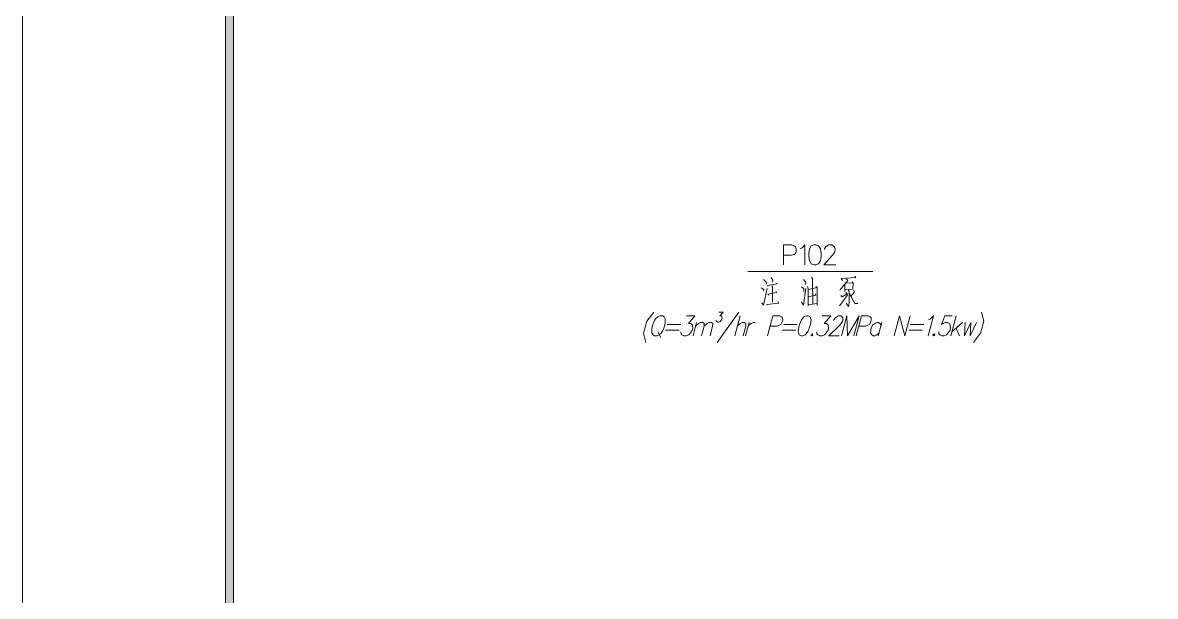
# Model space of a CAD drawing. Header units: millimetres. Extents: x 0 to 829, y 0 to 586.
# Drawn here: x 0 to 135, y 68.4 to 136.8 of the extents above; entities that cross this region are included whole.
import ezdxf

# ---------------------------------------------------------------- set-up
doc = ezdxf.new("R2010")
doc.units = ezdxf.units.MM

msp = doc.modelspace()

# ---------------------------------------------------------------- hatches: boundary and pattern name
h = msp.add_hatch(color=0)
h.dxf.hatch_style = 2
h.paths.add_polyline_path([(24.154694, 576.266028), (25.142472, 575.281778), (25.142472, 10.3505), (24.154694, 9.36625)])

# ---------------------------------------------------------------- linework, layer by layer
at = {"color": 0, "lineweight": 0}
for points in [[(0, 0), (0, 585.632278), (829.154778, 585.632278), (829.154778, 0)], [(24.154694, 576.266028), (25.142472, 575.281778), (25.142472, 10.3505), (24.154694, 9.36625)], [(93.673083, 108.937778), (93.673083, 109.272917), (93.750694, 109.837361), (93.987056, 110.176028), (94.304556, 110.288917), (94.540917, 110.288917), (94.854889, 110.176028), (95.09125, 109.837361), (95.172389, 109.272917), (95.172389, 108.937778), (95.09125, 108.373333), (94.854889, 108.034667), (94.540917, 107.921778), (94.304556, 107.921778), (93.987056, 108.034667), (93.750694, 108.373333)], [(94.540917, 105.342972), (94.671444, 105.2195)], [(74.9935, 100.365278), (75.145194, 100.929722), (75.303944, 101.268389), (75.430944, 101.490639), (75.692, 101.716417), (75.924833, 101.829306), (76.2635, 101.829306), (76.436361, 101.716417), (76.581, 101.490639), (76.588056, 101.268389), (76.563361, 100.929722), (76.411667, 100.365278), (76.252917, 100.026611), (76.125917, 99.800833), (75.864861, 99.575056), (75.632028, 99.465694), (75.293361, 99.465694), (75.1205, 99.575056), (74.975861, 99.800833), (74.968806, 100.026611)], [(92.498333, 100.478167), (92.590056, 100.816833), (92.808778, 101.37775), (93.101583, 101.716417), (93.401444, 101.829306), (93.606056, 101.829306), (93.845944, 101.716417), (93.958833, 101.37775), (93.874167, 100.816833), (93.782444, 100.478167), (93.563722, 99.913722), (93.270917, 99.575056), (92.971056, 99.465694), (92.769972, 99.465694), (92.526556, 99.575056), (92.417194, 99.913722)], [(93.94825, 99.575056), (93.965889, 99.493917), (94.018806, 99.462167), (94.089361, 99.493917), (94.149333, 99.575056), (94.131694, 99.659722), (94.078778, 99.691472), (94.01175, 99.659722)], [(108.482694, 99.575056), (108.500333, 99.493917), (108.55325, 99.462167), (108.623806, 99.493917), (108.687306, 99.575056), (108.669667, 99.659722), (108.61675, 99.691472), (108.546194, 99.659722)]]:
    msp.add_lwpolyline(points, close=True, dxfattribs=at)
for points in [[(90.674472, 107.921778), (90.674472, 110.288917), (91.623444, 110.288917), (91.937417, 110.176028), (92.096167, 110.063139), (92.173778, 109.837361), (92.173778, 109.498694), (92.096167, 109.272917), (91.937417, 109.163556), (91.623444, 109.050667), (90.674472, 109.050667)], [(92.6465, 109.837361), (92.882861, 109.95025), (93.200361, 110.288917), (93.200361, 107.921778)], [(95.563972, 109.724472), (95.563972, 109.837361), (95.722722, 110.063139), (96.040222, 110.288917), (96.431806, 110.288917), (96.749306, 110.063139), (96.826917, 109.837361), (96.826917, 109.611583), (96.749306, 109.385806), (96.512944, 109.050667), (95.486361, 107.921778), (96.908056, 107.921778)], [(86.419972, 107.135083), (101.303667, 107.135083)], [(88.300278, 106.182583), (88.624833, 105.808639), (88.603667, 105.621667)], [(88.822389, 105.374722), (88.780056, 105.434694), (89.930111, 105.653417), (89.845444, 105.745139)], [(89.408, 106.087333), (89.192806, 106.397778)], [(89.3445, 105.342972), (89.298639, 105.406472)], [(89.408, 106.087333), (89.3445, 105.840389)], [(89.3445, 105.342972), (89.3445, 103.448556)], [(93.041611, 106.150833), (93.345, 105.840389), (93.2815, 105.589917)], [(93.627222, 105.064278), (93.517861, 105.342972)], [(93.997639, 106.461278), (94.128167, 106.306056), (94.149333, 103.229833)], [(98.149833, 106.242556), (98.326222, 106.055583), (97.391361, 104.909056)], [(97.543056, 106.274306), (99.303417, 106.397778), (99.172889, 106.553)], [(97.543056, 106.274306), (97.715917, 106.055583)], [(97.998139, 104.722083), (97.976972, 105.561694)], [(98.933, 105.776889), (98.044, 105.716917)], [(98.844806, 105.872139), (98.933, 105.776889)], [(98.954167, 105.776889), (98.844806, 105.872139)], [(98.954167, 105.776889), (98.933, 105.000778)], [(88.321444, 104.940806), (88.060389, 105.156)], [(88.10625, 103.385056), (88.279111, 103.106361), (88.713028, 105.096028)], [(88.321444, 104.940806), (88.300278, 104.785583)], [(88.910583, 104.288167), (88.822389, 104.411639), (89.845444, 104.626833), (89.778417, 104.722083)], [(93.105111, 105.064278), (92.801722, 105.279472)], [(93.062778, 103.106361), (93.345, 105.096028)], [(93.105111, 105.064278), (93.083944, 104.722083)], [(94.540917, 104.288167), (93.606056, 104.101194)], [(94.671444, 105.2195), (94.671444, 103.074611), (94.671444, 103.325083), (93.627222, 103.138111)], [(93.627222, 105.064278), (93.627222, 103.014639)], [(94.671444, 105.2195), (93.648389, 104.969028)], [(94.540917, 104.288167), (94.473889, 104.443389)], [(97.652417, 104.101194), (98.259194, 104.443389), (98.1075, 104.626833), (98.280361, 104.348139), (97.867611, 103.6955), (97.324333, 103.014639)], [(97.652417, 104.101194), (97.497194, 104.256417)], [(98.019306, 104.969028), (98.954167, 105.032528)], [(98.499083, 104.753833), (98.477917, 103.385056), (98.432056, 102.951139), (98.149833, 103.356833)], [(98.499083, 104.753833), (98.389722, 104.940806)], [(99.042361, 104.877306), (99.105861, 104.658583), (98.738972, 104.161167), (98.52025, 104.443389), (99.151722, 103.325083), (99.518611, 103.325083)], [(88.670694, 103.169861), (90.081806, 103.356833), (89.997139, 103.540278)], [(88.670694, 103.169861), (88.691861, 103.106361)], [(93.062778, 103.106361), (92.822889, 103.480306)], [(75.236917, 102.280861), (74.39025, 101.190778), (74.005722, 99.765556), (74.270306, 98.675472)], [(79.103361, 101.829306), (80.119361, 101.829306), (79.336194, 100.929722), (79.604306, 100.929722), (79.777167, 100.816833), (79.815972, 100.703944), (79.861833, 100.365278), (79.801861, 100.1395), (79.576083, 99.800833), (79.378528, 99.575056), (79.078667, 99.465694), (78.807028, 99.465694), (78.567139, 99.575056), (78.461306, 99.687944), (78.45425, 99.913722)], [(82.976861, 102.280861), (83.484861, 102.280861), (83.093278, 101.829306), (83.227333, 101.829306), (83.315528, 101.772861), (83.333167, 101.716417), (83.354333, 101.547083), (83.326111, 101.434194), (83.213222, 101.268389), (83.114444, 101.1555), (82.96275, 101.099056), (82.828694, 101.099056), (82.70875, 101.1555), (82.655833, 101.211944), (82.652306, 101.324833)], [(82.754611, 98.675472), (85.344, 102.280861)], [(84.857167, 99.465694), (85.492167, 101.829306)], [(88.780056, 99.465694), (89.415056, 101.829306), (90.226444, 101.829306), (90.466333, 101.716417), (90.568639, 101.603528), (90.575694, 101.37775), (90.4875, 101.042611), (90.3605, 100.816833), (90.194694, 100.703944), (89.891306, 100.591056), (89.079917, 100.591056)], [(95.295861, 101.829306), (96.308333, 101.829306), (95.528694, 100.929722), (95.796806, 100.929722), (95.969667, 100.816833), (96.008472, 100.703944), (96.050806, 100.365278), (95.990833, 100.1395), (95.765056, 99.800833), (95.571028, 99.575056), (95.271167, 99.465694), (94.999528, 99.465694), (94.759639, 99.575056), (94.653806, 99.687944), (94.64675, 99.913722)], [(96.632889, 101.268389), (96.661111, 101.37775), (96.858667, 101.603528), (97.18675, 101.829306), (97.525417, 101.829306), (97.737083, 101.603528), (97.744139, 101.37775), (97.684167, 101.1555), (97.553639, 100.929722), (97.260833, 100.591056), (96.082556, 99.465694), (97.299639, 99.465694)], [(97.56775, 99.465694), (98.20275, 101.829306), (98.312111, 99.465694), (99.691472, 101.829306), (99.056472, 99.465694)], [(99.324583, 99.465694), (99.959583, 101.829306), (100.770972, 101.829306), (101.010861, 101.716417), (101.116694, 101.603528), (101.12375, 101.37775), (101.032028, 101.042611), (100.905028, 100.816833), (100.739222, 100.703944), (100.439361, 100.591056), (99.627972, 100.591056)], [(103.85425, 99.465694), (104.48925, 101.829306), (105.141889, 99.465694), (105.773361, 101.829306)], [(107.953528, 101.37775), (108.186361, 101.490639), (108.546194, 101.829306), (107.911194, 99.465694)], [(110.77575, 101.829306), (109.897333, 101.829306), (109.491639, 100.816833), (109.657444, 100.929722), (109.957306, 101.042611), (110.228944, 101.042611), (110.468833, 100.929722), (110.542917, 100.703944), (110.588778, 100.365278), (110.525278, 100.1395), (110.2995, 99.800833), (110.105472, 99.575056), (109.805611, 99.465694), (109.533972, 99.465694), (109.294083, 99.575056), (109.18825, 99.687944), (109.181194, 99.913722)], [(110.617, 99.465694), (111.252, 101.829306)], [(113.312222, 98.675472), (114.158889, 99.765556), (114.539889, 101.190778), (114.278833, 102.280861)], [(75.684944, 99.913722), (76.044778, 99.239917)], [(76.623333, 100.1395), (78.246111, 100.1395)], [(78.426028, 100.816833), (76.80325, 100.816833)], [(79.890056, 99.465694), (80.313389, 101.042611)], [(80.189917, 100.591056), (80.553278, 100.929722), (80.786111, 101.042611), (81.054222, 101.042611), (81.227083, 100.929722), (81.205917, 100.591056), (80.902528, 99.465694)], [(81.205917, 100.591056), (81.56575, 100.929722), (81.798583, 101.042611), (82.070222, 101.042611), (82.243083, 100.929722), (82.218389, 100.591056), (81.918528, 99.465694)], [(85.160556, 100.591056), (85.520389, 100.929722), (85.753222, 101.042611), (86.024861, 101.042611), (86.197722, 100.929722), (86.173028, 100.591056), (85.873167, 99.465694)], [(86.144806, 99.465694), (86.564611, 101.042611)], [(86.384694, 100.365278), (86.543444, 100.703944), (86.8045, 100.929722), (87.037333, 101.042611), (87.308972, 101.042611)], [(90.515722, 100.1395), (92.1385, 100.1395)], [(92.318417, 100.816833), (90.695639, 100.816833)], [(102.294972, 100.703944), (102.153861, 100.929722), (101.981, 101.042611), (101.776389, 101.042611), (101.543556, 100.929722), (101.2825, 100.703944), (101.12375, 100.365278), (101.063778, 100.1395), (101.039083, 99.800833), (101.180194, 99.575056), (101.353056, 99.465694), (101.557667, 99.465694), (101.7905, 99.575056), (102.055083, 99.800833)], [(102.386694, 101.042611), (101.963361, 99.465694)], [(105.593444, 100.1395), (107.212694, 100.1395)], [(107.396139, 100.816833), (105.773361, 100.816833)], [(110.736944, 99.913722), (111.985778, 101.042611)], [(111.262583, 100.365278), (111.629472, 99.465694)], [(112.324444, 101.042611), (112.239778, 99.465694), (112.99825, 101.042611), (112.913583, 99.465694), (113.675583, 101.042611)]]:
    msp.add_lwpolyline(points, dxfattribs=at)

doc.saveas('drawing.dxf')
